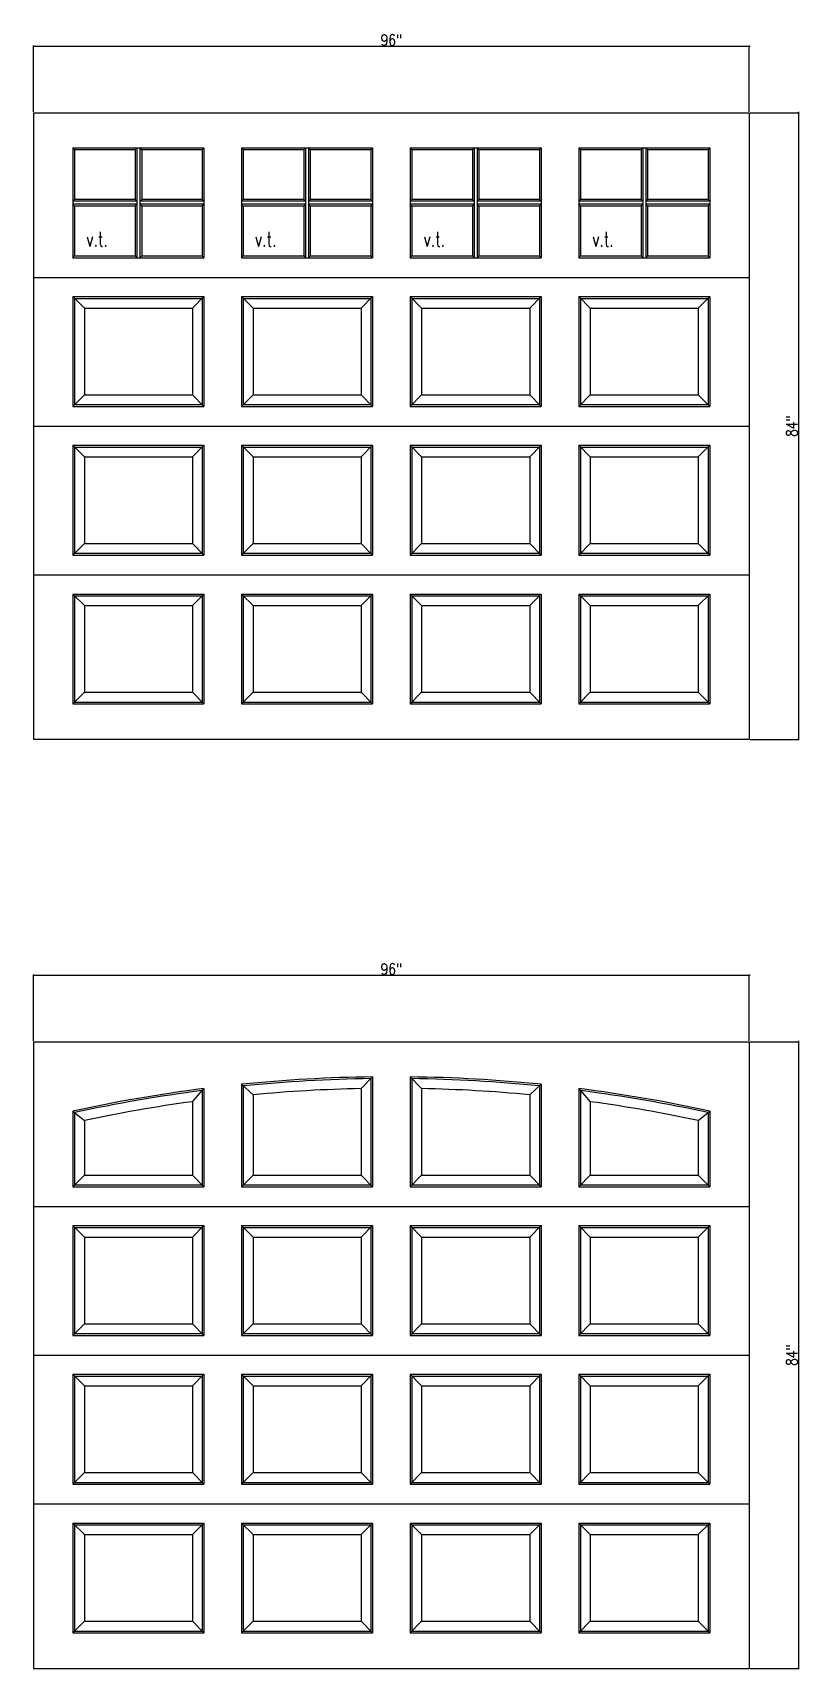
# Model space of a CAD drawing. Header units: inches. Extents: x 1985 to 11287, y 379 to 3234.
# Drawn here: x 9042.3 to 9145.1, y 2725.4 to 2944.8 of the extents above; entities that cross this region are included whole.
import ezdxf

# ---------------------------------------------------------------- set-up
doc = ezdxf.new("R2010")
doc.units = ezdxf.units.IN
doc.header["$MEASUREMENT"] = 0
doc.layers.get('0').update_dxf_attribs({"linetype": 'CONTINUOUS'})
doc.layers.get('Defpoints').update_dxf_attribs({"linetype": 'CONTINUOUS'})
doc.layers.add('COTE1-1 99', color=7, linetype='CONTINUOUS')
doc.layers.add('elevation 99', color=7, linetype='CONTINUOUS')
doc.styles.get("Standard").update_dxf_attribs({"font": 'txt.shx', "width": 0.8})
doc.dimstyles.new('Elevation', dxfattribs={"dimscale": 2, "dimtxt": 0.75, "dimasz": 0.0625, "dimexe": 0.0625, "dimexo": 0.0625, "dimgap": 0.0625, "dimtad": 1, "dimdec": 5, "dimzin": 0, "dimdsep": 46, "dimlunit": 5, "dimtxsty": 'Standard', "dimblk1": 'OBLIQUE', "dimblk2": 'OBLIQUE', "dimsah": 1, "dimcen": 2, "dimdle": 0.0625, "dimclrd": 1, "dimclre": 1, "dimadec": 1, "dimazin": 0, "dimtfac": 0.375, "dimtdec": 5, "dimtmove": 0, "dimatfit": 3, "dimldrblk": 'OBLIQUE', "dimfxl": 1, "dimfrac": 2, "dimtolj": 1, "dimtzin": 0, "dimarcsym": 0})

# ---------------------------------------------------------------- blocks, each defined once
blk = doc.blocks.new('_OBLIQUE')
at = {"color": 0, "linetype": 'ByBlock'}
blk.add_line((-0.5, -0.5), (0.5, 0.5), dxfattribs=at)
blk = doc.blocks.new('*D46')
at = {"layer": 'COTE1-1 99', "color": 1, "lineweight": -2, "transparency": 16777216}
for p, q in [((9138.51, 2942.93), (9042.26, 2942.93)), ((9042.38, 2934.18), (9042.38, 2943.06)), ((9138.38, 2934.18), (9138.38, 2943.06))]:
    blk.add_line(p, q, dxfattribs=at)
at = {"layer": 'Defpoints', "color": 0, "transparency": 16777216}
for p in [(9042.38, 2942.93), (9042.38, 2934.05), (9138.38, 2934.05)]:
    blk.add_point(p, dxfattribs=at)
at = {"layer": 'COTE1-1 99', "color": 1, "lineweight": -2, "transparency": 16777216, "xscale": 0.125, "yscale": 0.125, "zscale": 0.125, "rotation": 180}
blk.add_blockref('_OBLIQUE', (9042.38, 2942.93), dxfattribs=at)
at = {"layer": 'COTE1-1 99', "color": 1, "lineweight": -2, "transparency": 16777216, "xscale": 0.125, "yscale": 0.125, "zscale": 0.125}
blk.add_blockref('_OBLIQUE', (9138.38, 2942.93), dxfattribs=at)
at = {"layer": 'COTE1-1 99', "color": 0, "transparency": 16777216, "insert": (9090.38, 2943.81), "char_height": 1.5, "attachment_point": 5}
blk.add_mtext('\\A1;96"', dxfattribs=at)
blk = doc.blocks.new('*D47')
at = {"layer": 'COTE1-1 99', "color": 1, "lineweight": -2, "transparency": 16777216}
for p, q in [((9138.51, 2934.05), (9145.12, 2934.05)), ((9144.99, 2934.18), (9144.99, 2849.93)), ((9138.51, 2850.05), (9145.12, 2850.05))]:
    blk.add_line(p, q, dxfattribs=at)
at = {"layer": 'Defpoints', "color": 0, "transparency": 16777216}
for p in [(9138.38, 2934.05), (9138.38, 2850.05), (9144.99, 2850.05)]:
    blk.add_point(p, dxfattribs=at)
at = {"layer": 'COTE1-1 99', "color": 1, "lineweight": -2, "transparency": 16777216, "xscale": 0.125, "yscale": 0.125, "zscale": 0.125}
for p, rotation in [((9144.99, 2934.05), 90), ((9144.99, 2850.05), 270)]:
    blk.add_blockref('_OBLIQUE', p, dxfattribs=dict(at, rotation=rotation))
at = {"layer": 'COTE1-1 99', "color": 0, "transparency": 16777216, "insert": (9144.12, 2892.05), "char_height": 1.5, "attachment_point": 5, "rotation": 90}
blk.add_mtext('\\A1;84"', dxfattribs=at)
blk = doc.blocks.new('*D48')
at = {"layer": 'COTE1-1 99', "color": 1, "lineweight": -2, "transparency": 16777216}
for p, q in [((9138.51, 2818.37), (9042.26, 2818.37)), ((9042.38, 2809.62), (9042.38, 2818.5)), ((9138.38, 2809.62), (9138.38, 2818.5))]:
    blk.add_line(p, q, dxfattribs=at)
at = {"layer": 'Defpoints', "color": 0, "transparency": 16777216}
for p in [(9042.38, 2818.37), (9042.38, 2809.49), (9138.38, 2809.49)]:
    blk.add_point(p, dxfattribs=at)
at = {"layer": 'COTE1-1 99', "color": 1, "lineweight": -2, "transparency": 16777216, "xscale": 0.125, "yscale": 0.125, "zscale": 0.125, "rotation": 180}
blk.add_blockref('_OBLIQUE', (9042.38, 2818.37), dxfattribs=at)
at = {"layer": 'COTE1-1 99', "color": 1, "lineweight": -2, "transparency": 16777216, "xscale": 0.125, "yscale": 0.125, "zscale": 0.125}
blk.add_blockref('_OBLIQUE', (9138.38, 2818.37), dxfattribs=at)
at = {"layer": 'COTE1-1 99', "color": 0, "transparency": 16777216, "insert": (9090.38, 2819.25), "char_height": 1.5, "attachment_point": 5}
blk.add_mtext('\\A1;96"', dxfattribs=at)
blk = doc.blocks.new('*D49')
at = {"layer": 'COTE1-1 99', "color": 1, "lineweight": -2, "transparency": 16777216}
for p, q in [((9138.51, 2809.49), (9145.12, 2809.49)), ((9144.99, 2809.62), (9144.99, 2725.37)), ((9138.51, 2725.49), (9145.12, 2725.49))]:
    blk.add_line(p, q, dxfattribs=at)
at = {"layer": 'Defpoints', "color": 0, "transparency": 16777216}
for p in [(9138.38, 2809.49), (9138.38, 2725.49), (9144.99, 2725.49)]:
    blk.add_point(p, dxfattribs=at)
at = {"layer": 'COTE1-1 99', "color": 1, "lineweight": -2, "transparency": 16777216, "xscale": 0.125, "yscale": 0.125, "zscale": 0.125}
for p, rotation in [((9144.99, 2809.49), 90), ((9144.99, 2725.49), 270)]:
    blk.add_blockref('_OBLIQUE', p, dxfattribs=dict(at, rotation=rotation))
at = {"layer": 'COTE1-1 99', "color": 0, "transparency": 16777216, "insert": (9144.12, 2767.49), "char_height": 1.5, "attachment_point": 5, "rotation": 90}
blk.add_mtext('\\A1;84"', dxfattribs=at)

msp = doc.modelspace()

# ---------------------------------------------------------------- linework, layer by layer
at = {"layer": 'elevation 99'}
for p, q in [((9042.380675, 2934.053961), (9138.380675, 2934.053961)), ((9042.380675, 2934.053961), (9042.380675, 2850.053961)), ((9047.880675, 2934.053961), (9087.630675, 2934.053961)), ((9093.130675, 2934.053961), (9132.880675, 2934.053961)), ((9138.380675, 2934.053961), (9138.380675, 2850.053961)), ((9047.647675, 2929.349511), (9065.238675, 2929.349511)), ((9047.647675, 2929.349511), (9047.647675, 2914.633461)), ((9047.647675, 2929.349511), (9047.880675, 2929.116511)), ((9056.005675, 2929.116511), (9056.238675, 2929.349511)), ((9056.238675, 2929.349511), (9056.238675, 2914.633461)), ((9056.238675, 2929.349511), (9056.647675, 2929.349511)), ((9056.647675, 2929.349511), (9056.647675, 2914.633461)), ((9056.647675, 2929.349511), (9056.880675, 2929.116511)), ((9065.238675, 2929.349511), (9065.005675, 2929.116511)), ((9065.238675, 2929.349511), (9065.238675, 2914.633461)), ((9070.272675, 2929.349511), (9087.863675, 2929.349511)), ((9070.272675, 2929.349511), (9070.272675, 2914.633461)), ((9070.272675, 2929.349511), (9070.505675, 2929.116511)), ((9078.630675, 2929.116511), (9078.863675, 2929.349511)), ((9078.863675, 2929.349511), (9078.863675, 2914.633461)), ((9078.863675, 2929.349511), (9079.272675, 2929.349511)), ((9079.272675, 2929.349511), (9079.272675, 2914.633461)), ((9079.272675, 2929.349511), (9079.505675, 2929.116511)), ((9087.863675, 2929.349511), (9087.630675, 2929.116511)), ((9087.863675, 2929.349511), (9087.863675, 2914.633461)), ((9092.897675, 2929.349511), (9110.488675, 2929.349511)), ((9092.897675, 2929.349511), (9092.897675, 2914.633461)), ((9092.897675, 2929.349511), (9093.130675, 2929.116511)), ((9101.255675, 2929.116511), (9101.488675, 2929.349511)), ((9101.488675, 2929.349511), (9101.488675, 2914.633461)), ((9101.488675, 2929.349511), (9101.897675, 2929.349511)), ((9101.897675, 2929.349511), (9101.897675, 2914.633461)), ((9101.897675, 2929.349511), (9102.130675, 2929.116511)), ((9110.488675, 2929.349511), (9110.255675, 2929.116511)), ((9110.488675, 2929.349511), (9110.488675, 2914.633461)), ((9115.522675, 2929.349511), (9133.113675, 2929.349511)), ((9115.522675, 2929.349511), (9115.522675, 2914.633461)), ((9115.522675, 2929.349511), (9115.755675, 2929.116511)), ((9123.880675, 2929.116511), (9124.113675, 2929.349511)), ((9124.113675, 2929.349511), (9124.113675, 2914.633461)), ((9124.113675, 2929.349511), (9124.522675, 2929.349511)), ((9124.522675, 2929.349511), (9124.522675, 2914.633461)), ((9124.522675, 2929.349511), (9124.755675, 2929.116511)), ((9133.113675, 2929.349511), (9132.880675, 2929.116511)), ((9133.113675, 2929.349511), (9133.113675, 2914.633461)), ((9047.880675, 2929.116511), (9056.005675, 2929.116511)), ((9047.880675, 2929.116511), (9047.880675, 2922.429011)), ((9056.005675, 2929.116511), (9056.005675, 2922.428961)), ((9056.880675, 2929.116511), (9065.005675, 2929.116511)), ((9056.880675, 2929.116511), (9056.880675, 2922.428961)), ((9065.005675, 2929.116511), (9065.005675, 2922.429011)), ((9070.505675, 2929.116511), (9078.630675, 2929.116511)), ((9070.505675, 2929.116511), (9070.505675, 2922.429011)), ((9078.630675, 2929.116511), (9078.630675, 2922.428961)), ((9079.505675, 2929.116511), (9087.630675, 2929.116511)), ((9079.505675, 2929.116511), (9079.505675, 2922.428961)), ((9087.630675, 2929.116511), (9087.630675, 2922.429011)), ((9093.130675, 2929.116511), (9101.255675, 2929.116511)), ((9093.130675, 2929.116511), (9093.130675, 2922.429011)), ((9101.255675, 2929.116511), (9101.255675, 2922.428961)), ((9102.130675, 2929.116511), (9110.255675, 2929.116511)), ((9102.130675, 2929.116511), (9102.130675, 2922.428961)), ((9110.255675, 2929.116511), (9110.255675, 2922.429011)), ((9115.755675, 2929.116511), (9123.880675, 2929.116511)), ((9115.755675, 2929.116511), (9115.755675, 2922.429011)), ((9123.880675, 2929.116511), (9123.880675, 2922.428961)), ((9124.755675, 2929.116511), (9132.880675, 2929.116511)), ((9124.755675, 2929.116511), (9124.755675, 2922.428961)), ((9132.880675, 2929.116511), (9132.880675, 2922.429011)), ((9047.880675, 2922.429011), (9047.647675, 2922.196011)), ((9054.344141, 2922.195961), (9047.647675, 2922.196011)), ((9047.880675, 2921.554011), (9047.647675, 2921.787011)), ((9054.344141, 2921.786961), (9047.647675, 2921.787011)), ((9054.111141, 2922.428961), (9047.880675, 2922.429011)), ((9047.880675, 2921.554011), (9047.880675, 2914.866461)), ((9054.111141, 2921.553961), (9047.880675, 2921.554011)), ((9056.238675, 2922.195961), (9052.830975, 2922.196011)), ((9056.238675, 2921.786961), (9052.830975, 2921.787011)), ((9056.005675, 2922.428961), (9054.111141, 2922.428961)), ((9056.005675, 2921.553961), (9054.111141, 2921.553961)), ((9056.238675, 2922.195961), (9056.005675, 2922.428961)), ((9056.005675, 2921.553961), (9056.238675, 2921.786961)), ((9056.005675, 2921.553961), (9056.005675, 2914.866461)), ((9056.647675, 2922.195961), (9056.880675, 2922.428961)), ((9065.238675, 2922.196011), (9056.647675, 2922.195961)), ((9065.238675, 2921.787011), (9056.647675, 2921.786961)), ((9056.880675, 2921.553961), (9056.647675, 2921.786961)), ((9065.005675, 2922.429011), (9056.880675, 2922.428961)), ((9065.005675, 2921.554011), (9056.880675, 2921.553961)), ((9056.880675, 2921.553961), (9056.880675, 2914.866461)), ((9065.238675, 2922.196011), (9065.005675, 2922.429011)), ((9065.005675, 2921.554011), (9065.238675, 2921.787011)), ((9065.005675, 2921.554011), (9065.005675, 2914.866461)), ((9070.505675, 2922.429011), (9070.272675, 2922.196011)), ((9076.969141, 2922.195961), (9070.272675, 2922.196011)), ((9070.505675, 2921.554011), (9070.272675, 2921.787011)), ((9076.969141, 2921.786961), (9070.272675, 2921.787011)), ((9076.736141, 2922.428961), (9070.505675, 2922.429011)), ((9070.505675, 2921.554011), (9070.505675, 2914.866461)), ((9076.736141, 2921.553961), (9070.505675, 2921.554011)), ((9078.863675, 2922.195961), (9075.455975, 2922.196011)), ((9078.863675, 2921.786961), (9075.455975, 2921.787011)), ((9078.630675, 2922.428961), (9076.736141, 2922.428961)), ((9078.630675, 2921.553961), (9076.736141, 2921.553961)), ((9078.863675, 2922.195961), (9078.630675, 2922.428961)), ((9078.630675, 2921.553961), (9078.863675, 2921.786961)), ((9078.630675, 2921.553961), (9078.630675, 2914.866461)), ((9079.272675, 2922.195961), (9079.505675, 2922.428961)), ((9087.863675, 2922.196011), (9079.272675, 2922.195961)), ((9087.863675, 2921.787011), (9079.272675, 2921.786961)), ((9079.505675, 2921.553961), (9079.272675, 2921.786961)), ((9087.630675, 2922.429011), (9079.505675, 2922.428961)), ((9087.630675, 2921.554011), (9079.505675, 2921.553961)), ((9079.505675, 2921.553961), (9079.505675, 2914.866461)), ((9087.863675, 2922.196011), (9087.630675, 2922.429011)), ((9087.630675, 2921.554011), (9087.863675, 2921.787011)), ((9087.630675, 2921.554011), (9087.630675, 2914.866461)), ((9093.130675, 2922.429011), (9092.897675, 2922.196011)), ((9099.594141, 2922.195961), (9092.897675, 2922.196011)), ((9093.130675, 2921.554011), (9092.897675, 2921.787011)), ((9099.594141, 2921.786961), (9092.897675, 2921.787011)), ((9099.361141, 2922.428961), (9093.130675, 2922.429011)), ((9093.130675, 2921.554011), (9093.130675, 2914.866461)), ((9099.361141, 2921.553961), (9093.130675, 2921.554011)), ((9101.488675, 2922.195961), (9098.080975, 2922.196011)), ((9101.488675, 2921.786961), (9098.080975, 2921.787011)), ((9101.255675, 2922.428961), (9099.361141, 2922.428961)), ((9101.255675, 2921.553961), (9099.361141, 2921.553961)), ((9101.488675, 2922.195961), (9101.255675, 2922.428961)), ((9101.255675, 2921.553961), (9101.488675, 2921.786961)), ((9101.255675, 2921.553961), (9101.255675, 2914.866461)), ((9101.897675, 2922.195961), (9102.130675, 2922.428961)), ((9110.488675, 2922.196011), (9101.897675, 2922.195961)), ((9110.488675, 2921.787011), (9101.897675, 2921.786961)), ((9102.130675, 2921.553961), (9101.897675, 2921.786961)), ((9110.255675, 2922.429011), (9102.130675, 2922.428961)), ((9110.255675, 2921.554011), (9102.130675, 2921.553961)), ((9102.130675, 2921.553961), (9102.130675, 2914.866461)), ((9110.488675, 2922.196011), (9110.255675, 2922.429011)), ((9110.255675, 2921.554011), (9110.488675, 2921.787011)), ((9110.255675, 2921.554011), (9110.255675, 2914.866461)), ((9115.755675, 2922.429011), (9115.522675, 2922.196011)), ((9122.219141, 2922.195961), (9115.522675, 2922.196011)), ((9115.755675, 2921.554011), (9115.522675, 2921.787011)), ((9122.219141, 2921.786961), (9115.522675, 2921.787011)), ((9121.986141, 2922.428961), (9115.755675, 2922.429011)), ((9115.755675, 2921.554011), (9115.755675, 2914.866461)), ((9121.986141, 2921.553961), (9115.755675, 2921.554011)), ((9124.113675, 2922.195961), (9120.705975, 2922.196011)), ((9124.113675, 2921.786961), (9120.705975, 2921.787011)), ((9123.880675, 2922.428961), (9121.986141, 2922.428961)), ((9123.880675, 2921.553961), (9121.986141, 2921.553961)), ((9124.113675, 2922.195961), (9123.880675, 2922.428961)), ((9123.880675, 2921.553961), (9124.113675, 2921.786961)), ((9123.880675, 2921.553961), (9123.880675, 2914.866461)), ((9124.522675, 2922.195961), (9124.755675, 2922.428961)), ((9133.113675, 2922.196011), (9124.522675, 2922.195961)), ((9133.113675, 2921.787011), (9124.522675, 2921.786961)), ((9124.755675, 2921.553961), (9124.522675, 2921.786961)), ((9132.880675, 2922.429011), (9124.755675, 2922.428961)), ((9132.880675, 2921.554011), (9124.755675, 2921.553961)), ((9124.755675, 2921.553961), (9124.755675, 2914.866461)), ((9133.113675, 2922.196011), (9132.880675, 2922.429011)), ((9132.880675, 2921.554011), (9133.113675, 2921.787011)), ((9132.880675, 2921.554011), (9132.880675, 2914.866461)), ((9047.647675, 2914.633461), (9047.880675, 2914.866461)), ((9047.647675, 2914.633461), (9065.238675, 2914.633461)), ((9047.880675, 2914.866461), (9056.005675, 2914.866461)), ((9056.005675, 2914.866461), (9056.238675, 2914.633461)), ((9056.238675, 2914.633461), (9056.647675, 2914.633461)), ((9056.880675, 2914.866461), (9056.647675, 2914.633461)), ((9056.880675, 2914.866461), (9065.005675, 2914.866461)), ((9065.238675, 2914.633461), (9065.005675, 2914.866461)), ((9070.272675, 2914.633461), (9070.505675, 2914.866461)), ((9070.272675, 2914.633461), (9087.863675, 2914.633461)), ((9070.505675, 2914.866461), (9078.630675, 2914.866461)), ((9078.630675, 2914.866461), (9078.863675, 2914.633461)), ((9078.863675, 2914.633461), (9079.272675, 2914.633461)), ((9079.505675, 2914.866461), (9079.272675, 2914.633461)), ((9079.505675, 2914.866461), (9087.630675, 2914.866461)), ((9087.863675, 2914.633461), (9087.630675, 2914.866461)), ((9092.897675, 2914.633461), (9093.130675, 2914.866461)), ((9092.897675, 2914.633461), (9110.488675, 2914.633461)), ((9093.130675, 2914.866461), (9101.255675, 2914.866461)), ((9101.255675, 2914.866461), (9101.488675, 2914.633461)), ((9101.488675, 2914.633461), (9101.897675, 2914.633461)), ((9102.130675, 2914.866461), (9101.897675, 2914.633461)), ((9102.130675, 2914.866461), (9110.255675, 2914.866461)), ((9110.488675, 2914.633461), (9110.255675, 2914.866461)), ((9115.522675, 2914.633461), (9115.755675, 2914.866461)), ((9115.522675, 2914.633461), (9133.113675, 2914.633461)), ((9115.755675, 2914.866461), (9123.880675, 2914.866461)), ((9123.880675, 2914.866461), (9124.113675, 2914.633461)), ((9124.113675, 2914.633461), (9124.522675, 2914.633461)), ((9124.755675, 2914.866461), (9124.522675, 2914.633461)), ((9124.755675, 2914.866461), (9132.880675, 2914.866461)), ((9133.113675, 2914.633461), (9132.880675, 2914.866461)), ((9042.380675, 2911.991461), (9138.380675, 2911.991461)), ((9047.647675, 2909.411961), (9065.238675, 2909.411961)), ((9047.647675, 2909.411961), (9049.193175, 2907.866461)), ((9047.647675, 2909.411961), (9047.647675, 2894.695911)), ((9047.880675, 2909.178961), (9065.005675, 2909.178961)), ((9047.880675, 2909.178961), (9047.880675, 2894.928911)), ((9049.193175, 2907.866461), (9063.693175, 2907.866461)), ((9049.193175, 2907.866461), (9049.193175, 2896.241411)), ((9065.238675, 2909.411961), (9063.693175, 2907.866461)), ((9063.693175, 2907.866461), (9063.693175, 2896.241411)), ((9065.005675, 2909.178961), (9065.005675, 2894.928911)), ((9065.238675, 2909.411961), (9065.238675, 2894.695911)), ((9070.272675, 2909.411961), (9087.863675, 2909.411961)), ((9070.272675, 2909.411961), (9070.272675, 2894.695911)), ((9070.272675, 2909.411961), (9071.818175, 2907.866461)), ((9070.505675, 2909.178961), (9087.630675, 2909.178961)), ((9070.505675, 2909.178961), (9070.505675, 2894.928911)), ((9071.818175, 2907.866461), (9086.318175, 2907.866461)), ((9071.818175, 2907.866461), (9071.818175, 2896.241411)), ((9087.863675, 2909.411961), (9086.318175, 2907.866461)), ((9086.318175, 2907.866461), (9086.318175, 2896.241411)), ((9087.630675, 2909.178961), (9087.630675, 2894.928911)), ((9087.863675, 2909.411961), (9087.863675, 2894.695911)), ((9092.897675, 2909.411961), (9110.488675, 2909.411961)), ((9092.897675, 2909.411961), (9094.443175, 2907.866461)), ((9092.897675, 2909.411961), (9092.897675, 2894.695911)), ((9093.130675, 2909.178961), (9110.255675, 2909.178961)), ((9093.130675, 2909.178961), (9093.130675, 2894.928911)), ((9094.443175, 2907.866461), (9108.943175, 2907.866461)), ((9094.443175, 2907.866461), (9094.443175, 2896.241411)), ((9110.488675, 2909.411961), (9108.943175, 2907.866461)), ((9108.943175, 2907.866461), (9108.943175, 2896.241411)), ((9110.255675, 2909.178961), (9110.255675, 2894.928911)), ((9110.488675, 2909.411961), (9110.488675, 2894.695911)), ((9115.522675, 2909.411961), (9133.113675, 2909.411961)), ((9115.522675, 2909.411961), (9117.068175, 2907.866461)), ((9115.522675, 2909.411961), (9115.522675, 2894.695911)), ((9115.755675, 2909.178961), (9132.880675, 2909.178961)), ((9115.755675, 2909.178961), (9115.755675, 2894.928911)), ((9117.068175, 2907.866461), (9131.568175, 2907.866461)), ((9117.068175, 2907.866461), (9117.068175, 2896.241411)), ((9133.113675, 2909.411961), (9131.568175, 2907.866461)), ((9131.568175, 2907.866461), (9131.568175, 2896.241411)), ((9132.880675, 2909.178961), (9132.880675, 2894.928911)), ((9133.113675, 2909.411961), (9133.113675, 2894.695911)), ((9047.647675, 2894.695911), (9049.193175, 2896.241411)), ((9047.647675, 2894.695911), (9065.238675, 2894.695911)), ((9047.880675, 2894.928911), (9065.005675, 2894.928911)), ((9049.193175, 2896.241411), (9063.693175, 2896.241411)), ((9065.238675, 2894.695911), (9063.693175, 2896.241411)), ((9070.272675, 2894.695911), (9071.818175, 2896.241411)), ((9070.272675, 2894.695911), (9087.863675, 2894.695911)), ((9070.505675, 2894.928911), (9087.630675, 2894.928911)), ((9071.818175, 2896.241411), (9086.318175, 2896.241411)), ((9087.863675, 2894.695911), (9086.318175, 2896.241411)), ((9092.897675, 2894.695911), (9094.443175, 2896.241411)), ((9092.897675, 2894.695911), (9110.488675, 2894.695911)), ((9093.130675, 2894.928911), (9110.255675, 2894.928911)), ((9094.443175, 2896.241411), (9108.943175, 2896.241411)), ((9110.488675, 2894.695911), (9108.943175, 2896.241411)), ((9115.522675, 2894.695911), (9117.068175, 2896.241411)), ((9115.522675, 2894.695911), (9133.113675, 2894.695911)), ((9115.755675, 2894.928911), (9132.880675, 2894.928911)), ((9117.068175, 2896.241411), (9131.568175, 2896.241411)), ((9133.113675, 2894.695911), (9131.568175, 2896.241411)), ((9042.380675, 2892.053961), (9138.380675, 2892.053961)), ((9047.647675, 2889.474461), (9065.238675, 2889.474461)), ((9047.647675, 2889.474461), (9047.647675, 2874.758411)), ((9047.647675, 2889.474461), (9049.193175, 2887.928961)), ((9047.880675, 2889.241461), (9065.005675, 2889.241461)), ((9047.880675, 2889.241461), (9047.880675, 2874.991411)), ((9049.193175, 2887.928961), (9063.693175, 2887.928961)), ((9049.193175, 2887.928961), (9049.193175, 2876.303911)), ((9065.238675, 2889.474461), (9063.693175, 2887.928961)), ((9063.693175, 2887.928961), (9063.693175, 2876.303911)), ((9065.005675, 2889.241461), (9065.005675, 2874.991411)), ((9065.238675, 2889.474461), (9065.238675, 2874.758411)), ((9070.272675, 2889.474461), (9070.272675, 2874.758411)), ((9070.272675, 2889.474461), (9087.863675, 2889.474461)), ((9070.272675, 2889.474461), (9071.818175, 2887.928961)), ((9070.505675, 2889.241461), (9070.505675, 2874.991411)), ((9070.505675, 2889.241461), (9087.630675, 2889.241461)), ((9071.818175, 2887.928961), (9071.818175, 2876.303911)), ((9071.818175, 2887.928961), (9086.318175, 2887.928961)), ((9087.863675, 2889.474461), (9086.318175, 2887.928961)), ((9086.318175, 2887.928961), (9086.318175, 2876.303911)), ((9087.630675, 2889.241461), (9087.630675, 2874.991411)), ((9087.863675, 2889.474461), (9087.863675, 2874.758411)), ((9092.897675, 2889.474461), (9110.488675, 2889.474461)), ((9092.897675, 2889.474461), (9092.897675, 2874.758411)), ((9092.897675, 2889.474461), (9094.443175, 2887.928961)), ((9093.130675, 2889.241461), (9110.255675, 2889.241461)), ((9093.130675, 2889.241461), (9093.130675, 2874.991411)), ((9094.443175, 2887.928961), (9108.943175, 2887.928961)), ((9094.443175, 2887.928961), (9094.443175, 2876.303911)), ((9110.488675, 2889.474461), (9108.943175, 2887.928961)), ((9108.943175, 2887.928961), (9108.943175, 2876.303911)), ((9110.255675, 2889.241461), (9110.255675, 2874.991411)), ((9110.488675, 2889.474461), (9110.488675, 2874.758411)), ((9115.522675, 2889.474461), (9115.522675, 2874.758411)), ((9115.522675, 2889.474461), (9133.113675, 2889.474461)), ((9115.522675, 2889.474461), (9117.068175, 2887.928961)), ((9115.755675, 2889.241461), (9115.755675, 2874.991411)), ((9115.755675, 2889.241461), (9132.880675, 2889.241461)), ((9117.068175, 2887.928961), (9117.068175, 2876.303911)), ((9117.068175, 2887.928961), (9131.568175, 2887.928961)), ((9133.113675, 2889.474461), (9131.568175, 2887.928961)), ((9131.568175, 2887.928961), (9131.568175, 2876.303911)), ((9132.880675, 2889.241461), (9132.880675, 2874.991411)), ((9133.113675, 2889.474461), (9133.113675, 2874.758411)), ((9047.647675, 2874.758411), (9049.193175, 2876.303911)), ((9047.647675, 2874.758411), (9065.238675, 2874.758411)), ((9047.880675, 2874.991411), (9065.005675, 2874.991411)), ((9049.193175, 2876.303911), (9063.693175, 2876.303911)), ((9065.238675, 2874.758411), (9063.693175, 2876.303911)), ((9070.272675, 2874.758411), (9071.818175, 2876.303911)), ((9070.272675, 2874.758411), (9087.863675, 2874.758411)), ((9070.505675, 2874.991411), (9087.630675, 2874.991411)), ((9071.818175, 2876.303911), (9086.318175, 2876.303911)), ((9087.863675, 2874.758411), (9086.318175, 2876.303911)), ((9092.897675, 2874.758411), (9094.443175, 2876.303911)), ((9092.897675, 2874.758411), (9110.488675, 2874.758411)), ((9093.130675, 2874.991411), (9110.255675, 2874.991411)), ((9094.443175, 2876.303911), (9108.943175, 2876.303911)), ((9110.488675, 2874.758411), (9108.943175, 2876.303911)), ((9115.522675, 2874.758411), (9117.068175, 2876.303911)), ((9115.522675, 2874.758411), (9133.113675, 2874.758411)), ((9115.755675, 2874.991411), (9132.880675, 2874.991411)), ((9117.068175, 2876.303911), (9131.568175, 2876.303911)), ((9133.113675, 2874.758411), (9131.568175, 2876.303911)), ((9042.380675, 2872.116461), (9138.380675, 2872.116461)), ((9047.647675, 2869.537011), (9065.238675, 2869.537011)), ((9047.647675, 2869.537011), (9047.647675, 2854.820961)), ((9047.647675, 2869.537011), (9049.193175, 2867.991511)), ((9047.880675, 2869.304011), (9065.005675, 2869.304011)), ((9047.880675, 2869.304011), (9047.880675, 2855.053961)), ((9049.193175, 2867.991511), (9063.693175, 2867.991511)), ((9049.193175, 2867.991511), (9049.193175, 2856.366461)), ((9065.238675, 2869.537011), (9063.693175, 2867.991511)), ((9063.693175, 2867.991511), (9063.693175, 2856.366461)), ((9065.005675, 2869.304011), (9065.005675, 2855.053961)), ((9065.238675, 2869.537011), (9065.238675, 2854.820961)), ((9070.272675, 2869.537011), (9087.863675, 2869.537011)), ((9070.272675, 2869.537011), (9070.272675, 2854.820961)), ((9070.272675, 2869.537011), (9071.818175, 2867.991511)), ((9070.505675, 2869.304011), (9087.630675, 2869.304011)), ((9070.505675, 2869.304011), (9070.505675, 2855.053961)), ((9071.818175, 2867.991511), (9086.318175, 2867.991511)), ((9071.818175, 2867.991511), (9071.818175, 2856.366461)), ((9087.863675, 2869.537011), (9086.318175, 2867.991511)), ((9086.318175, 2867.991511), (9086.318175, 2856.366461)), ((9087.630675, 2869.304011), (9087.630675, 2855.053961)), ((9087.863675, 2869.537011), (9087.863675, 2854.820961)), ((9092.897675, 2869.537011), (9110.488675, 2869.537011)), ((9092.897675, 2869.537011), (9092.897675, 2854.820961)), ((9092.897675, 2869.537011), (9094.443175, 2867.991511)), ((9093.130675, 2869.304011), (9110.255675, 2869.304011)), ((9093.130675, 2869.304011), (9093.130675, 2855.053961)), ((9094.443175, 2867.991511), (9108.943175, 2867.991511)), ((9094.443175, 2867.991511), (9094.443175, 2856.366461)), ((9110.488675, 2869.537011), (9108.943175, 2867.991511)), ((9108.943175, 2867.991511), (9108.943175, 2856.366461)), ((9110.255675, 2869.304011), (9110.255675, 2855.053961)), ((9110.488675, 2869.537011), (9110.488675, 2854.820961)), ((9115.522675, 2869.537011), (9115.522675, 2854.820961)), ((9115.522675, 2869.537011), (9133.113675, 2869.537011)), ((9115.522675, 2869.537011), (9117.068175, 2867.991511)), ((9115.755675, 2869.304011), (9115.755675, 2855.053961)), ((9115.755675, 2869.304011), (9132.880675, 2869.304011)), ((9117.068175, 2867.991511), (9117.068175, 2856.366461)), ((9117.068175, 2867.991511), (9131.568175, 2867.991511)), ((9133.113675, 2869.537011), (9131.568175, 2867.991511)), ((9131.568175, 2867.991511), (9131.568175, 2856.366461)), ((9132.880675, 2869.304011), (9132.880675, 2855.053961)), ((9133.113675, 2869.537011), (9133.113675, 2854.820961)), ((9047.647675, 2854.820961), (9049.193175, 2856.366461)), ((9047.647675, 2854.820961), (9065.238675, 2854.820961)), ((9047.880675, 2855.053961), (9065.005675, 2855.053961)), ((9049.193175, 2856.366461), (9063.693175, 2856.366461)), ((9065.238675, 2854.820961), (9063.693175, 2856.366461)), ((9070.272675, 2854.820961), (9071.818175, 2856.366461)), ((9070.272675, 2854.820961), (9087.863675, 2854.820961)), ((9070.505675, 2855.053961), (9087.630675, 2855.053961)), ((9071.818175, 2856.366461), (9086.318175, 2856.366461)), ((9087.863675, 2854.820961), (9086.318175, 2856.366461)), ((9092.897675, 2854.820961), (9094.443175, 2856.366461)), ((9092.897675, 2854.820961), (9110.488675, 2854.820961)), ((9093.130675, 2855.053961), (9110.255675, 2855.053961)), ((9094.443175, 2856.366461), (9108.943175, 2856.366461)), ((9110.488675, 2854.820961), (9108.943175, 2856.366461)), ((9115.522675, 2854.820961), (9117.068175, 2856.366461)), ((9115.522675, 2854.820961), (9133.113675, 2854.820961)), ((9115.755675, 2855.053961), (9132.880675, 2855.053961)), ((9117.068175, 2856.366461), (9131.568175, 2856.366461)), ((9133.113675, 2854.820961), (9131.568175, 2856.366461)), ((9042.380675, 2850.053961), (9138.380675, 2850.053961)), ((9042.380675, 2809.49143), (9138.380675, 2809.49143)), ((9042.380675, 2809.49143), (9042.380675, 2725.49143)), ((9047.880675, 2809.49143), (9087.630675, 2809.49143)), ((9093.130675, 2809.49143), (9132.880675, 2809.49143)), ((9138.380675, 2809.49143), (9138.380675, 2725.49143)), ((9086.318175, 2803.222737), (9087.863675, 2804.793953)), ((9087.630675, 2804.557866), (9087.630675, 2790.30393)), ((9087.863675, 2804.793953), (9087.863675, 2790.07093)), ((9092.897675, 2804.793953), (9092.897675, 2790.07093)), ((9092.897675, 2804.793953), (9094.443175, 2803.222737)), ((9093.130675, 2804.557866), (9093.130675, 2790.30393)), ((9063.693175, 2801.463797), (9065.238675, 2803.225041)), ((9065.005675, 2802.960516), (9065.005675, 2790.30393)), ((9065.238675, 2803.225041), (9065.238675, 2790.07093)), ((9070.272675, 2803.797562), (9070.272675, 2790.07093)), ((9070.272675, 2803.797562), (9071.818175, 2802.395267)), ((9070.505675, 2803.586784), (9070.505675, 2790.30393)), ((9071.818175, 2802.395267), (9071.818175, 2791.61643)), ((9086.318175, 2803.222737), (9086.318175, 2791.61643)), ((9094.443175, 2803.222737), (9094.443175, 2791.61643)), ((9108.943175, 2802.395267), (9110.488675, 2803.797562)), ((9108.943175, 2802.395267), (9108.943175, 2791.61643)), ((9110.255675, 2803.586784), (9110.255675, 2790.30393)), ((9110.488675, 2803.797562), (9110.488675, 2790.07093)), ((9115.522675, 2803.225041), (9115.522675, 2790.07093)), ((9115.522675, 2803.225041), (9117.068175, 2801.463797)), ((9115.755675, 2802.960516), (9115.755675, 2790.30393)), ((9047.647675, 2800.196673), (9047.647675, 2790.07093)), ((9047.647675, 2800.196673), (9049.193175, 2798.948357)), ((9047.880675, 2800.008987), (9047.880675, 2790.30393)), ((9063.693175, 2801.463797), (9063.693175, 2791.61643)), ((9117.068175, 2801.463797), (9117.068175, 2791.61643)), ((9131.568175, 2798.948357), (9133.113675, 2800.196673)), ((9132.880675, 2800.008987), (9132.880675, 2790.30393)), ((9133.113675, 2800.196673), (9133.113675, 2790.07093)), ((9049.193175, 2798.948357), (9049.193175, 2791.61643)), ((9131.568175, 2798.948357), (9131.568175, 2791.61643)), ((9047.647675, 2790.07093), (9049.193175, 2791.61643)), ((9049.193175, 2791.61643), (9063.693175, 2791.61643)), ((9065.238675, 2790.07093), (9063.693175, 2791.61643)), ((9070.272675, 2790.07093), (9071.818175, 2791.61643)), ((9071.818175, 2791.61643), (9086.318175, 2791.61643)), ((9086.318175, 2791.61643), (9087.863675, 2790.07093)), ((9094.443175, 2791.61643), (9092.897675, 2790.07093)), ((9094.443175, 2791.61643), (9108.943175, 2791.61643)), ((9108.943175, 2791.61643), (9110.488675, 2790.07093)), ((9117.068175, 2791.61643), (9115.522675, 2790.07093)), ((9117.068175, 2791.61643), (9131.568175, 2791.61643)), ((9131.568175, 2791.61643), (9133.113675, 2790.07093)), ((9047.647675, 2790.07093), (9065.238675, 2790.07093)), ((9047.880675, 2790.30393), (9065.005675, 2790.30393)), ((9070.272675, 2790.07093), (9087.863675, 2790.07093)), ((9070.505675, 2790.30393), (9087.630675, 2790.30393)), ((9092.897675, 2790.07093), (9110.488675, 2790.07093)), ((9093.130675, 2790.30393), (9110.255675, 2790.30393)), ((9115.522675, 2790.07093), (9133.113675, 2790.07093)), ((9115.755675, 2790.30393), (9132.880675, 2790.30393)), ((9042.380675, 2787.42893), (9138.380675, 2787.42893)), ((9047.647675, 2784.84943), (9065.238675, 2784.84943)), ((9047.647675, 2784.84943), (9049.193175, 2783.30393)), ((9047.647675, 2784.84943), (9047.647675, 2770.13338)), ((9047.880675, 2784.61643), (9065.005675, 2784.61643)), ((9047.880675, 2784.61643), (9047.880675, 2770.36638)), ((9065.238675, 2784.84943), (9063.693175, 2783.30393)), ((9065.005675, 2784.61643), (9065.005675, 2770.36638)), ((9065.238675, 2784.84943), (9065.238675, 2770.13338)), ((9070.272675, 2784.84943), (9087.863675, 2784.84943)), ((9070.272675, 2784.84943), (9070.272675, 2770.13338)), ((9070.272675, 2784.84943), (9071.818175, 2783.30393)), ((9070.505675, 2784.61643), (9087.630675, 2784.61643)), ((9070.505675, 2784.61643), (9070.505675, 2770.36638)), ((9087.863675, 2784.84943), (9086.318175, 2783.30393)), ((9087.630675, 2784.61643), (9087.630675, 2770.36638)), ((9087.863675, 2784.84943), (9087.863675, 2770.13338)), ((9092.897675, 2784.84943), (9110.488675, 2784.84943)), ((9092.897675, 2784.84943), (9094.443175, 2783.30393)), ((9092.897675, 2784.84943), (9092.897675, 2770.13338)), ((9093.130675, 2784.61643), (9110.255675, 2784.61643)), ((9093.130675, 2784.61643), (9093.130675, 2770.36638)), ((9110.488675, 2784.84943), (9108.943175, 2783.30393)), ((9110.255675, 2784.61643), (9110.255675, 2770.36638)), ((9110.488675, 2784.84943), (9110.488675, 2770.13338)), ((9115.522675, 2784.84943), (9133.113675, 2784.84943)), ((9115.522675, 2784.84943), (9117.068175, 2783.30393)), ((9115.522675, 2784.84943), (9115.522675, 2770.13338)), ((9115.755675, 2784.61643), (9132.880675, 2784.61643)), ((9115.755675, 2784.61643), (9115.755675, 2770.36638)), ((9133.113675, 2784.84943), (9131.568175, 2783.30393)), ((9132.880675, 2784.61643), (9132.880675, 2770.36638)), ((9133.113675, 2784.84943), (9133.113675, 2770.13338)), ((9049.193175, 2783.30393), (9063.693175, 2783.30393)), ((9049.193175, 2783.30393), (9049.193175, 2771.67888)), ((9063.693175, 2783.30393), (9063.693175, 2771.67888)), ((9071.818175, 2783.30393), (9086.318175, 2783.30393)), ((9071.818175, 2783.30393), (9071.818175, 2771.67888)), ((9086.318175, 2783.30393), (9086.318175, 2771.67888)), ((9094.443175, 2783.30393), (9108.943175, 2783.30393)), ((9094.443175, 2783.30393), (9094.443175, 2771.67888)), ((9108.943175, 2783.30393), (9108.943175, 2771.67888)), ((9117.068175, 2783.30393), (9131.568175, 2783.30393)), ((9117.068175, 2783.30393), (9117.068175, 2771.67888)), ((9131.568175, 2783.30393), (9131.568175, 2771.67888)), ((9047.647675, 2770.13338), (9049.193175, 2771.67888)), ((9049.193175, 2771.67888), (9063.693175, 2771.67888)), ((9065.238675, 2770.13338), (9063.693175, 2771.67888)), ((9070.272675, 2770.13338), (9071.818175, 2771.67888)), ((9071.818175, 2771.67888), (9086.318175, 2771.67888)), ((9087.863675, 2770.13338), (9086.318175, 2771.67888)), ((9092.897675, 2770.13338), (9094.443175, 2771.67888)), ((9094.443175, 2771.67888), (9108.943175, 2771.67888)), ((9110.488675, 2770.13338), (9108.943175, 2771.67888)), ((9115.522675, 2770.13338), (9117.068175, 2771.67888)), ((9117.068175, 2771.67888), (9131.568175, 2771.67888)), ((9133.113675, 2770.13338), (9131.568175, 2771.67888)), ((9047.647675, 2770.13338), (9065.238675, 2770.13338)), ((9047.880675, 2770.36638), (9065.005675, 2770.36638)), ((9070.272675, 2770.13338), (9087.863675, 2770.13338)), ((9070.505675, 2770.36638), (9087.630675, 2770.36638)), ((9092.897675, 2770.13338), (9110.488675, 2770.13338)), ((9093.130675, 2770.36638), (9110.255675, 2770.36638)), ((9115.522675, 2770.13338), (9133.113675, 2770.13338)), ((9115.755675, 2770.36638), (9132.880675, 2770.36638)), ((9042.380675, 2767.49143), (9138.380675, 2767.49143)), ((9047.647675, 2764.91193), (9065.238675, 2764.91193)), ((9047.647675, 2764.91193), (9047.647675, 2750.19588)), ((9047.647675, 2764.91193), (9049.193175, 2763.36643)), ((9065.238675, 2764.91193), (9063.693175, 2763.36643)), ((9065.238675, 2764.91193), (9065.238675, 2750.19588)), ((9070.272675, 2764.91193), (9070.272675, 2750.19588)), ((9070.272675, 2764.91193), (9087.863675, 2764.91193)), ((9070.272675, 2764.91193), (9071.818175, 2763.36643)), ((9087.863675, 2764.91193), (9086.318175, 2763.36643)), ((9087.863675, 2764.91193), (9087.863675, 2750.19588)), ((9092.897675, 2764.91193), (9110.488675, 2764.91193)), ((9092.897675, 2764.91193), (9092.897675, 2750.19588)), ((9092.897675, 2764.91193), (9094.443175, 2763.36643)), ((9110.488675, 2764.91193), (9108.943175, 2763.36643)), ((9110.488675, 2764.91193), (9110.488675, 2750.19588)), ((9115.522675, 2764.91193), (9115.522675, 2750.19588)), ((9115.522675, 2764.91193), (9133.113675, 2764.91193)), ((9115.522675, 2764.91193), (9117.068175, 2763.36643)), ((9133.113675, 2764.91193), (9131.568175, 2763.36643)), ((9133.113675, 2764.91193), (9133.113675, 2750.19588)), ((9047.880675, 2764.67893), (9065.005675, 2764.67893)), ((9047.880675, 2764.67893), (9047.880675, 2750.42888)), ((9049.193175, 2763.36643), (9063.693175, 2763.36643)), ((9049.193175, 2763.36643), (9049.193175, 2751.74138)), ((9063.693175, 2763.36643), (9063.693175, 2751.74138)), ((9065.005675, 2764.67893), (9065.005675, 2750.42888)), ((9070.505675, 2764.67893), (9070.505675, 2750.42888)), ((9070.505675, 2764.67893), (9087.630675, 2764.67893)), ((9071.818175, 2763.36643), (9071.818175, 2751.74138)), ((9071.818175, 2763.36643), (9086.318175, 2763.36643)), ((9086.318175, 2763.36643), (9086.318175, 2751.74138)), ((9087.630675, 2764.67893), (9087.630675, 2750.42888)), ((9093.130675, 2764.67893), (9110.255675, 2764.67893)), ((9093.130675, 2764.67893), (9093.130675, 2750.42888)), ((9094.443175, 2763.36643), (9108.943175, 2763.36643)), ((9094.443175, 2763.36643), (9094.443175, 2751.74138)), ((9108.943175, 2763.36643), (9108.943175, 2751.74138)), ((9110.255675, 2764.67893), (9110.255675, 2750.42888)), ((9115.755675, 2764.67893), (9115.755675, 2750.42888)), ((9115.755675, 2764.67893), (9132.880675, 2764.67893)), ((9117.068175, 2763.36643), (9117.068175, 2751.74138)), ((9117.068175, 2763.36643), (9131.568175, 2763.36643)), ((9131.568175, 2763.36643), (9131.568175, 2751.74138)), ((9132.880675, 2764.67893), (9132.880675, 2750.42888)), ((9047.647675, 2750.19588), (9049.193175, 2751.74138)), ((9049.193175, 2751.74138), (9063.693175, 2751.74138)), ((9065.238675, 2750.19588), (9063.693175, 2751.74138)), ((9070.272675, 2750.19588), (9071.818175, 2751.74138)), ((9071.818175, 2751.74138), (9086.318175, 2751.74138)), ((9087.863675, 2750.19588), (9086.318175, 2751.74138)), ((9092.897675, 2750.19588), (9094.443175, 2751.74138)), ((9094.443175, 2751.74138), (9108.943175, 2751.74138)), ((9110.488675, 2750.19588), (9108.943175, 2751.74138)), ((9115.522675, 2750.19588), (9117.068175, 2751.74138)), ((9117.068175, 2751.74138), (9131.568175, 2751.74138)), ((9133.113675, 2750.19588), (9131.568175, 2751.74138)), ((9047.647675, 2750.19588), (9065.238675, 2750.19588)), ((9047.880675, 2750.42888), (9065.005675, 2750.42888)), ((9070.272675, 2750.19588), (9087.863675, 2750.19588)), ((9070.505675, 2750.42888), (9087.630675, 2750.42888)), ((9092.897675, 2750.19588), (9110.488675, 2750.19588)), ((9093.130675, 2750.42888), (9110.255675, 2750.42888)), ((9115.522675, 2750.19588), (9133.113675, 2750.19588)), ((9115.755675, 2750.42888), (9132.880675, 2750.42888)), ((9042.380675, 2747.55393), (9138.380675, 2747.55393)), ((9047.647675, 2744.97448), (9065.238675, 2744.97448)), ((9047.647675, 2744.97448), (9047.647675, 2730.25843)), ((9047.647675, 2744.97448), (9049.193175, 2743.42898)), ((9047.880675, 2744.74148), (9065.005675, 2744.74148)), ((9047.880675, 2744.74148), (9047.880675, 2730.49143)), ((9049.193175, 2743.42898), (9063.693175, 2743.42898)), ((9049.193175, 2743.42898), (9049.193175, 2731.80393)), ((9065.238675, 2744.97448), (9063.693175, 2743.42898)), ((9063.693175, 2743.42898), (9063.693175, 2731.80393)), ((9065.005675, 2744.74148), (9065.005675, 2730.49143)), ((9065.238675, 2744.97448), (9065.238675, 2730.25843)), ((9070.272675, 2744.97448), (9087.863675, 2744.97448)), ((9070.272675, 2744.97448), (9070.272675, 2730.25843)), ((9070.272675, 2744.97448), (9071.818175, 2743.42898)), ((9070.505675, 2744.74148), (9087.630675, 2744.74148)), ((9070.505675, 2744.74148), (9070.505675, 2730.49143)), ((9071.818175, 2743.42898), (9086.318175, 2743.42898)), ((9071.818175, 2743.42898), (9071.818175, 2731.80393)), ((9087.863675, 2744.97448), (9086.318175, 2743.42898)), ((9086.318175, 2743.42898), (9086.318175, 2731.80393)), ((9087.630675, 2744.74148), (9087.630675, 2730.49143)), ((9087.863675, 2744.97448), (9087.863675, 2730.25843)), ((9092.897675, 2744.97448), (9110.488675, 2744.97448)), ((9092.897675, 2744.97448), (9092.897675, 2730.25843)), ((9092.897675, 2744.97448), (9094.443175, 2743.42898)), ((9093.130675, 2744.74148), (9110.255675, 2744.74148)), ((9093.130675, 2744.74148), (9093.130675, 2730.49143)), ((9094.443175, 2743.42898), (9108.943175, 2743.42898)), ((9094.443175, 2743.42898), (9094.443175, 2731.80393)), ((9110.488675, 2744.97448), (9108.943175, 2743.42898)), ((9108.943175, 2743.42898), (9108.943175, 2731.80393)), ((9110.255675, 2744.74148), (9110.255675, 2730.49143)), ((9110.488675, 2744.97448), (9110.488675, 2730.25843)), ((9115.522675, 2744.97448), (9115.522675, 2730.25843)), ((9115.522675, 2744.97448), (9133.113675, 2744.97448)), ((9115.522675, 2744.97448), (9117.068175, 2743.42898)), ((9115.755675, 2744.74148), (9115.755675, 2730.49143)), ((9115.755675, 2744.74148), (9132.880675, 2744.74148)), ((9117.068175, 2743.42898), (9117.068175, 2731.80393)), ((9117.068175, 2743.42898), (9131.568175, 2743.42898)), ((9133.113675, 2744.97448), (9131.568175, 2743.42898)), ((9131.568175, 2743.42898), (9131.568175, 2731.80393)), ((9132.880675, 2744.74148), (9132.880675, 2730.49143)), ((9133.113675, 2744.97448), (9133.113675, 2730.25843)), ((9047.647675, 2730.25843), (9049.193175, 2731.80393)), ((9047.647675, 2730.25843), (9065.238675, 2730.25843)), ((9047.880675, 2730.49143), (9065.005675, 2730.49143)), ((9049.193175, 2731.80393), (9063.693175, 2731.80393)), ((9065.238675, 2730.25843), (9063.693175, 2731.80393)), ((9070.272675, 2730.25843), (9071.818175, 2731.80393)), ((9070.272675, 2730.25843), (9087.863675, 2730.25843)), ((9070.505675, 2730.49143), (9087.630675, 2730.49143)), ((9071.818175, 2731.80393), (9086.318175, 2731.80393)), ((9087.863675, 2730.25843), (9086.318175, 2731.80393)), ((9092.897675, 2730.25843), (9094.443175, 2731.80393)), ((9092.897675, 2730.25843), (9110.488675, 2730.25843)), ((9093.130675, 2730.49143), (9110.255675, 2730.49143)), ((9094.443175, 2731.80393), (9108.943175, 2731.80393)), ((9110.488675, 2730.25843), (9108.943175, 2731.80393)), ((9115.522675, 2730.25843), (9117.068175, 2731.80393)), ((9115.522675, 2730.25843), (9133.113675, 2730.25843)), ((9115.755675, 2730.49143), (9132.880675, 2730.49143)), ((9117.068175, 2731.80393), (9131.568175, 2731.80393)), ((9133.113675, 2730.25843), (9131.568175, 2731.80393)), ((9042.380675, 2725.49143), (9138.380675, 2725.49143))]:
    msp.add_line(p, q, dxfattribs=at)
for radius, start, end in [(200.233, 90.72024729, 95.76352962), (200, 90.78784179, 95.70318135), (200.233, 84.23647038, 89.27975271), (200, 84.29681865, 89.21215821), (200.233, 97.21331096, 102.32263578), (200, 97.28904758, 102.268899), (198.6875, 91.17159019, 95.36071062), (198.6875, 84.63928938, 88.82840981), (200.233, 77.67736422, 82.78668904), (200, 77.731101, 82.71095242), (198.6875, 97.71924098, 101.96404866), (198.6875, 78.03595134, 82.28075902)]:
    msp.add_arc((9090.380675, 2604.576774), radius, start, end, dxfattribs=at)

# ---------------------------------------------------------------- texts
at = {"layer": 'elevation 99', "width": 0.7}
for p in [(9049.460609, 2916.111725), (9072.085609, 2916.111725), (9094.710609, 2916.111725), (9117.335609, 2916.111725)]:
    msp.add_text('v.t.', height=2, dxfattribs=at).set_placement(p)

# ---------------------------------------------------------------- dimensions: what is measured, and where the dimension line sits
at = {"layer": 'COTE1-1 99'}
for base, p1, p2, picture, middle in [((9042.380675, 2942.933905), (9138.380675, 2934.053961), (9042.380675, 2934.053961), '*D46', (9090.380675, 2942.933905)), ((9042.380675, 2818.371373), (9138.380675, 2809.49143), (9042.380675, 2809.49143), '*D48', (9090.380675, 2818.371373))]:
    dim = msp.add_linear_dim(base=base, p1=p1, p2=p2, dimstyle='Elevation', override={"dimpost": '"'}, dxfattribs=at)
    dim.commit()
    dim.dimension.update_dxf_attribs({"geometry": picture, "text_midpoint": middle, "dimtype": 160})
for base, p1, p2, picture, middle in [((9144.9924, 2850.053961), (9138.380675, 2934.053961), (9138.380675, 2850.053961), '*D47', (9144.1174, 2892.053961)), ((9144.9924, 2725.49143), (9138.380675, 2809.49143), (9138.380675, 2725.49143), '*D49', (9144.1174, 2767.49143))]:
    dim = msp.add_linear_dim(base=base, p1=p1, p2=p2, angle=90, dimstyle='Elevation', override={"dimpost": '"'}, dxfattribs=at)
    dim.commit()
    dim.dimension.update_dxf_attribs({"geometry": picture, "text_midpoint": middle})

doc.saveas('drawing.dxf')
